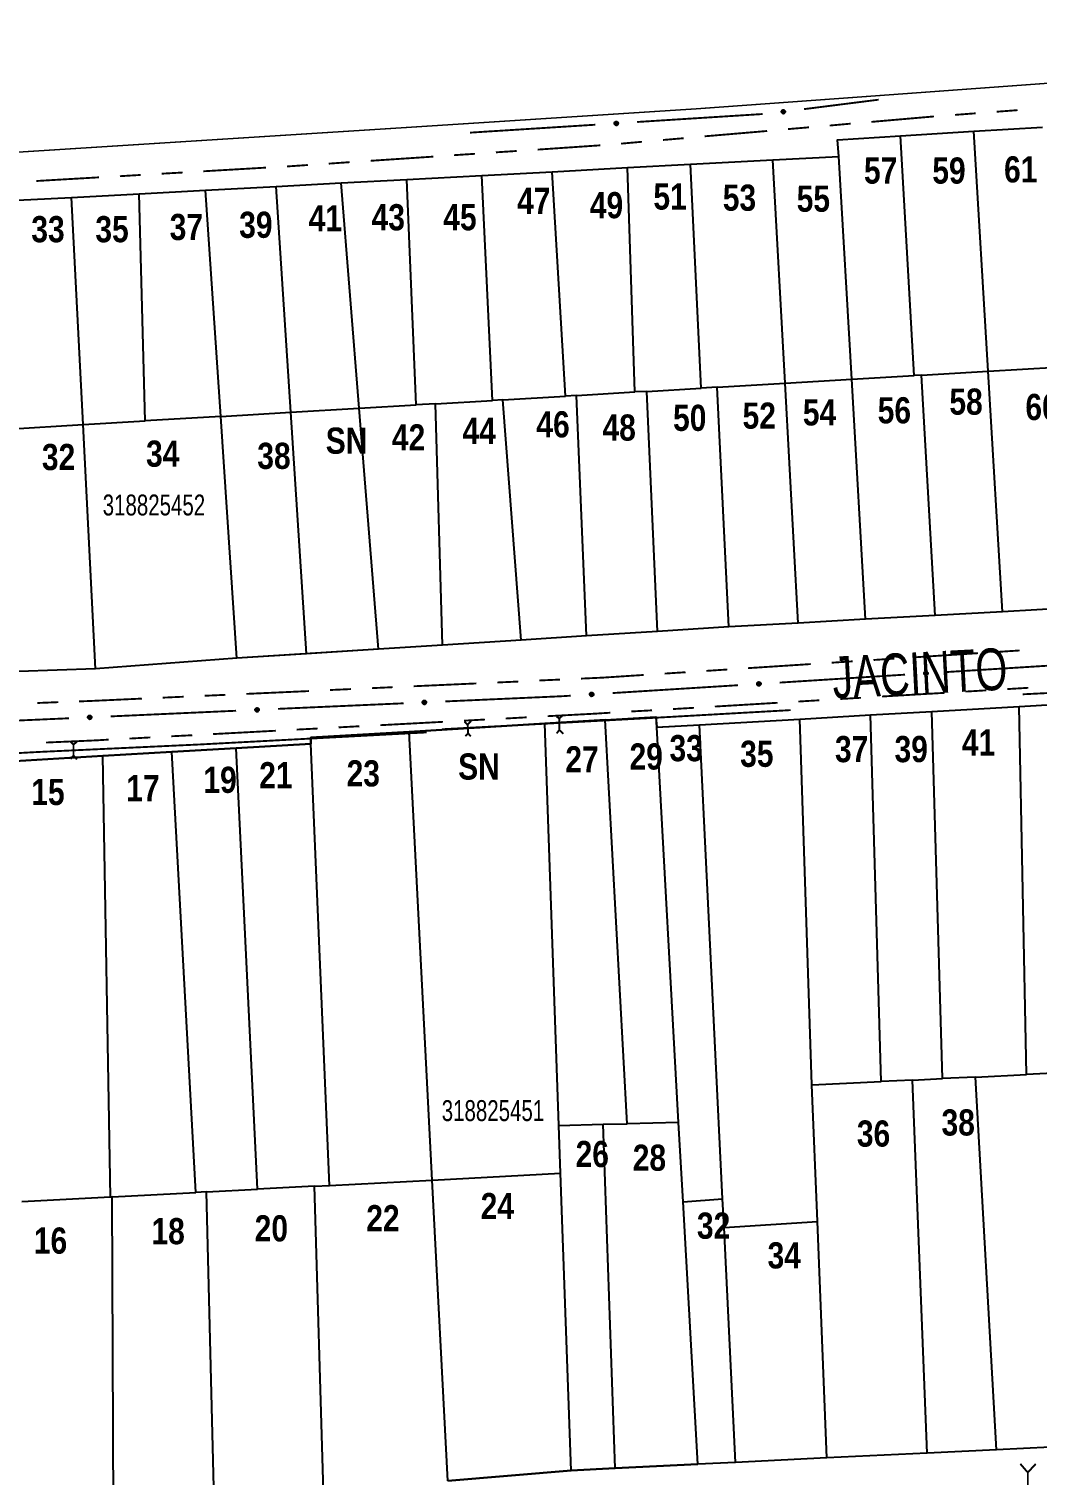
# Model space of a CAD drawing. Extents: x 204834 to 208707, y 4853033 to 4855981.
# Drawn here: x 205503.3 to 205599.6, y 4854934.4 to 4855072.6 of the extents above; entities that cross this region are included whole.
import ezdxf
from ezdxf.enums import TextEntityAlignment as Align

# ---------------------------------------------------------------- set-up
doc = ezdxf.new("R2010")
doc.units = 0
doc.header["$LTSCALE"] = 1.5
doc.header["$MEASUREMENT"] = 0
doc.linetypes.add('PHANTOMX2', pattern=[5, 2.5, -0.5, 0.5, -0.5, 0.5, -0.5])
doc.linetypes.add('TRACO_05', pattern=[11, 7, -1, 0.5, -1, 0.5, -1])
for name, color, linetype in [('CD-MALHA-LOTES', 40, 'CONTINUOUS'), ('CD_TXT_QUADRA', 7, 'CONTINUOUS'), ('HD-VALAS-DRENOS', 170, 'CONTINUOUS'), ('LM-LIM-SETOR-FISCAL', 7, 'CONTINUOUS'), ('RU-QUADRAS', 6, 'CONTINUOUS'), ('SV-EIXO-RUA-N-PAV', 6, 'CONTINUOUS'), ('SV-ESTIVAS', 7, 'CONTINUOUS'), ('SV-RUA-NAO-PAV-S-GUIA-C-GUIA', 7, 'PHANTOMX2'), ('SV-TXT-RUA-N-PAV-S-GUIA-C-GUIA', 7, 'CONTINUOUS'), ('Th_NmrPort', 7, 'CONTINUOUS')]:
    doc.layers.add(name, color=color, linetype=linetype)
doc.styles.add('ARIAL', font='ARIAL.TTF')
doc.styles.get("Standard").update_dxf_attribs({"font": 'swisscbo.ttf'})
doc.linetypes.add('Limite', pattern='A,20,-3,[130,ltypeshp.shx,S=6.35,R=0,X=0,Y=0],-3,20', length=46)

msp = doc.modelspace()

# ---------------------------------------------------------------- linework, layer by layer
at = {"layer": 'CD-MALHA-LOTES', "linetype": 'Continuous', "flags": 128}
for points in [[(205580.54, 4855062.01), (205586.58, 4855062.39)], [(205586.58, 4855062.39), (205593.58, 4855062.83)], [(205587.86, 4855039.49), (205586.58, 4855062.39)], [(205593.58, 4855062.83), (205600.13, 4855063.24)], [(205594.95, 4855039.91), (205593.58, 4855062.83)], [(205580.69, 4855060.43), (205580.54, 4855062.01)], [(205560.5, 4855059.36), (205566.5, 4855059.68)], [(205566.5, 4855059.68), (205574.37, 4855060.09)], [(205567.53, 4855038.29), (205566.5, 4855059.68)], [(205574.37, 4855060.09), (205580.69, 4855060.43)], [(205575.54, 4855038.76), (205574.37, 4855060.09)], [(205581.91, 4855039.14), (205580.69, 4855060.43)], [(205533.12, 4855057.9), (205539.41, 4855058.23)], [(205539.41, 4855058.23), (205546.56, 4855058.61)], [(205540.29, 4855036.68), (205539.41, 4855058.23)], [(205546.56, 4855058.61), (205553.3, 4855058.97)], [(205547.58, 4855037.11), (205546.56, 4855058.61)], [(205553.3, 4855058.97), (205560.5, 4855059.36)], [(205554.57, 4855037.53), (205553.3, 4855058.97)], [(205561.19, 4855037.92), (205560.5, 4855059.36)], [(205507.36, 4855056.52), (205513.82, 4855056.87)], [(205513.82, 4855056.87), (205520.17, 4855057.21)], [(205514.4, 4855035.16), (205513.82, 4855056.87)], [(205520.17, 4855057.21), (205526.92, 4855057.57)], [(205521.62, 4855035.58), (205520.17, 4855057.21)], [(205526.92, 4855057.57), (205533.12, 4855057.9)], [(205528.32, 4855035.98), (205526.92, 4855057.57)], [(205534.84, 4855036.36), (205533.12, 4855057.9)], [(205500.2, 4855056.14), (205507.36, 4855056.52)], [(205508.47, 4855034.81), (205507.36, 4855056.52)], [(205594.95, 4855039.91), (205601.51, 4855040.29)], [(205569.05, 4855038.38), (205575.54, 4855038.76)], [(205575.54, 4855038.76), (205581.91, 4855039.14)], [(205576.79, 4855015.84), (205575.54, 4855038.76)], [(205581.91, 4855039.14), (205587.86, 4855039.49)], [(205583.22, 4855016.2), (205581.91, 4855039.14)], [(205588.58, 4855039.53), (205587.86, 4855039.49)], [(205588.58, 4855039.53), (205594.95, 4855039.91)], [(205589.87, 4855016.56), (205588.58, 4855039.53)], [(205596.32, 4855016.92), (205594.95, 4855039.91)], [(205548.57, 4855037.17), (205554.57, 4855037.53)], [(205555.61, 4855037.59), (205554.57, 4855037.53)], [(205555.61, 4855037.59), (205561.19, 4855037.92)], [(205556.56, 4855014.61), (205555.61, 4855037.59)], [(205562.32, 4855037.98), (205561.19, 4855037.92)], [(205562.32, 4855037.98), (205567.53, 4855038.29)], [(205563.34, 4855015.04), (205562.32, 4855037.98)], [(205569.05, 4855038.38), (205567.53, 4855038.29)], [(205570.16, 4855015.47), (205569.05, 4855038.38)], [(205521.62, 4855035.58), (205528.32, 4855035.98)], [(205528.32, 4855035.98), (205534.84, 4855036.36)], [(205529.82, 4855012.9), (205528.32, 4855035.98)], [(205534.84, 4855036.36), (205540.29, 4855036.68)], [(205536.69, 4855013.34), (205534.84, 4855036.36)], [(205542.14, 4855036.79), (205540.29, 4855036.68)], [(205542.14, 4855036.79), (205547.58, 4855037.11)], [(205542.82, 4855013.73), (205542.14, 4855036.79)], [(205548.57, 4855037.17), (205547.58, 4855037.11)], [(205550.32, 4855014.21), (205548.57, 4855037.17)], [(205501.24, 4855034.38), (205508.47, 4855034.81)], [(205508.47, 4855034.81), (205514.4, 4855035.16)], [(205509.67, 4855011.48), (205508.47, 4855034.81)], [(205521.62, 4855035.58), (205514.4, 4855035.16)], [(205523.17, 4855012.48), (205521.62, 4855035.58)], [(205589.87, 4855016.56), (205583.22, 4855016.2)], [(205596.32, 4855016.92), (205589.87, 4855016.56)], [(205602.89, 4855017.28), (205596.32, 4855016.92)], [(205570.16, 4855015.47), (205563.34, 4855015.04)], [(205576.79, 4855015.84), (205570.16, 4855015.47)], [(205583.22, 4855016.2), (205576.79, 4855015.84)], [(205550.32, 4855014.21), (205542.82, 4855013.73)], [(205556.56, 4855014.61), (205550.32, 4855014.21)], [(205563.34, 4855015.04), (205556.56, 4855014.61)], [(205523.17, 4855012.48), (205509.67, 4855011.48)], [(205529.82, 4855012.9), (205523.17, 4855012.48)], [(205536.69, 4855013.34), (205529.82, 4855012.9)], [(205542.82, 4855013.73), (205536.69, 4855013.34)], [(205509.67, 4855011.48), (205502.34, 4855011.21)], [(205597.9, 4855007.87), (205604.88, 4855008.27)], [(205558.34, 4855006.6), (205563.2, 4855006.89)], [(205563.2, 4855006.89), (205563.29, 4855005.89)], [(205576.95, 4855006.67), (205583.69, 4855007.06)], [(205583.69, 4855007.06), (205589.56, 4855007.39)], [(205584.71, 4854972.03), (205583.69, 4855007.06)], [(205589.56, 4855007.39), (205597.9, 4855007.87)], [(205590.59, 4854972.31), (205589.56, 4855007.39)], [(205598.62, 4854972.7), (205597.9, 4855007.87)], [(205552.58, 4855006.25), (205539.63, 4855005.46)], [(205558.34, 4855006.6), (205552.58, 4855006.25)], [(205553.94, 4854967.84), (205552.58, 4855006.25)], [(205560.47, 4854968), (205558.34, 4855006.6)], [(205563.29, 4855005.89), (205567.38, 4855006.12)], [(205565.37, 4854968.12), (205563.29, 4855005.89)], [(205567.38, 4855006.12), (205576.95, 4855006.67)], [(205569.57, 4854960.81), (205567.38, 4855006.12)], [(205578.11, 4854971.7), (205576.95, 4855006.67)], [(205530.23, 4855004.31), (205523.11, 4855003.89)], [(205539.63, 4855005.46), (205530.23, 4855004.89)], [(205530.23, 4855004.89), (205530.23, 4855004.31)], [(205532.03, 4854962.1), (205530.23, 4855004.31)], [(205541.84, 4854962.61), (205539.63, 4855005.46)], [(205510.37, 4855003.14), (205500.91, 4855002.58)], [(205516.96, 4855003.53), (205510.37, 4855003.14)], [(205511.1, 4854960.99), (205510.37, 4855003.14)], [(205523.11, 4855003.89), (205516.96, 4855003.53)], [(205519.26, 4854961.42), (205516.96, 4855003.53)], [(205525.13, 4854961.73), (205523.11, 4855003.89)], [(205593.73, 4854972.46), (205590.59, 4854972.31)], [(205593.73, 4854972.46), (205598.62, 4854972.7)], [(205595.73, 4854936.85), (205593.73, 4854972.46)], [(205605.65, 4854973.05), (205598.62, 4854972.7)], [(205578.11, 4854971.7), (205584.71, 4854972.03)], [(205578.63, 4854958.65), (205578.11, 4854971.7)], [(205587.7, 4854972.17), (205584.71, 4854972.03)], [(205587.7, 4854972.17), (205590.59, 4854972.31)], [(205589.12, 4854936.52), (205587.7, 4854972.17)], [(205553.94, 4854967.84), (205558.17, 4854967.94)], [(205554.1, 4854963.26), (205553.94, 4854967.84)], [(205558.17, 4854967.94), (205560.47, 4854968)], [(205559.31, 4854935.07), (205558.17, 4854967.94)], [(205565.37, 4854968.12), (205560.47, 4854968)], [(205565.8, 4854960.52), (205565.37, 4854968.12)], [(205541.84, 4854962.61), (205554.1, 4854963.26)], [(205555.1, 4854934.86), (205554.1, 4854963.26)], [(205511.24, 4854961), (205519.26, 4854961.42)], [(205520.26, 4854961.48), (205519.26, 4854961.42)], [(205520.26, 4854961.48), (205525.13, 4854961.73)], [(205520.99, 4854931.96), (205520.26, 4854961.48)], [(205530.59, 4854962.02), (205525.13, 4854961.73)], [(205530.59, 4854962.02), (205532.03, 4854962.1)], [(205531.45, 4854932.85), (205530.59, 4854962.02)], [(205532.03, 4854962.1), (205541.84, 4854962.61)], [(205543.32, 4854933.86), (205541.84, 4854962.61)], [(205511.1, 4854960.99), (205502.62, 4854960.54)], [(205511.24, 4854961), (205511.1, 4854960.99)], [(205511.38, 4854931.15), (205511.24, 4854961)], [(205565.8, 4854960.52), (205569.57, 4854960.81)], [(205567.21, 4854935.45), (205565.8, 4854960.52)], [(205569.71, 4854958.08), (205569.57, 4854960.81)], [(205569.71, 4854958.08), (205578.63, 4854958.65)], [(205579.53, 4854936.06), (205578.63, 4854958.65)], [(205570.79, 4854935.63), (205569.71, 4854958.08)], [(205589.12, 4854936.52), (205579.53, 4854936.06)], [(205595.73, 4854936.85), (205589.12, 4854936.52)], [(205611.21, 4854937.61), (205595.73, 4854936.85)], [(205555.1, 4854934.86), (205559.31, 4854935.07)], [(205559.31, 4854935.07), (205567.21, 4854935.45)], [(205570.79, 4854935.63), (205567.21, 4854935.45)], [(205579.53, 4854936.06), (205570.79, 4854935.63)], [(205543.32, 4854933.86), (205555.1, 4854934.86)]]:
    msp.add_lwpolyline(points, dxfattribs=at)
at = {"layer": 'HD-VALAS-DRENOS', "linetype": 'TRACO_05', "const_width": 0.18}
for points in [[(205613.19, 4855009.78), (205598.24, 4855009.03)], [(205576.08, 4855007.52), (205562.78, 4855006.77), (205542.77, 4855005.69)], [(205541.29, 4855005.39), (205519.68, 4855004.24), (205504.21, 4855003.52), (205482.08, 4855002.32), (205456.9, 4855001.06)]]:
    msp.add_lwpolyline(points, dxfattribs=at)
at = {"layer": 'LM-LIM-SETOR-FISCAL', "linetype": 'Limite', "ltscale": 0.1, "const_width": 0.13, "flags": 128}
msp.add_lwpolyline([(208132.13, 4853213.19), (208114.89, 4853209.76), (208079.6, 4853197.34), (208051.55, 4853180.72), (208025.58, 4853147.48), (208008.96, 4853121.51), (207990.27, 4853095.54), (207977.18, 4853074.27), (207977.18, 4853074.27), (207977.25, 4853074.22), (207977.18, 4853074.27), (207956.1, 4853085.93), (207945.82, 4853090.68), (207936.07, 4853099.64), (207925.79, 4853113.08), (207912.87, 4853122.04), (207901.27, 4853129.42), (207885.99, 4853134.43), (207866.22, 4853130.48), (207857.06, 4853117.3), (207855.74, 4853109.65), (207854.29, 4853104.12), (207849.81, 4853098.58), (207843.48, 4853094.63), (207832.35, 4853091.47), (207826.81, 4853088.04), (207822.46, 4853090.02), (207820.49, 4853094.5), (207817.85, 4853098.72), (207811.26, 4853102.27), (207805.07, 4853103.59), (207799.14, 4853104.38), (207790.7, 4853104.38), (207787.01, 4853100.03), (207786.62, 4853093.31), (207788.2, 4853087.12), (207790.57, 4853079.61), (207790.97, 4853071.24), (207790.84, 4853064.52), (207788.33, 4853057.66), (207782.8, 4853050.28), (207778.71, 4853047.25), (207773.44, 4853045.67), (207762.04, 4853043.3), (207754.13, 4853041.45), (207747.15, 4853035.92), (207736.87, 4853033.41), (207724.88, 4853033.81), (207719.34, 4853036.97), (207718.29, 4853046.46), (207718.15, 4853057.73), (207718.02, 4853064.06), (207716.7, 4853070.78), (207713.41, 4853075.39), (207708.27, 4853076.71), (207703.66, 4853075.26), (207699.7, 4853071.57), (207695.82, 4853066.3), (207691.07, 4853063.26), (207679.08, 4853063.26), (207668.54, 4853066.43), (207663.92, 4853071.17), (207660.23, 4853076.31), (207656.54, 4853081.71), (207653.12, 4853086.99), (207651.8, 4853094.76), (207650.35, 4853101.35), (207645.47, 4853108.07), (207638.75, 4853112.42), (207633.48, 4853114.13), (207625.51, 4853116.05), (207616.55, 4853118.55), (207607.72, 4853121.45), (207599.15, 4853123.03), (207589.26, 4853124.48), (207579.64, 4853122.9), (207567.98, 4853122.5), (207563.63, 4853123.29), (207559.41, 4853125.53), (207549.66, 4853131.07), (207540.31, 4853134.1), (207534.9, 4853135.16), (207526.34, 4853135.42), (207517.37, 4853134.63), (207509.86, 4853132.26), (207501.03, 4853132.12), (207496.16, 4853134.1), (207489.44, 4853138.19), (207485.09, 4853140.95), (207483.24, 4853145.3), (207433.38, 4853135.75), (207434.67, 4853127.72), (207426.82, 4853124.81), (207415.73, 4853122.98), (207396.77, 4853120.95), (207392.49, 4853119.11), (207387.47, 4853118.39), (207381.3, 4853117.24), (207376.56, 4853116.38), (207369.1, 4853115.23), (207357.97, 4853112.75), (207344.5, 4853111.15), (207333.42, 4853111.36), (207328.77, 4853111.37), (207320.7, 4853109.57), (207319.42, 4853105.86), (207317.92, 4853104.36), (207313.42, 4853103), (207306.84, 4853102), (207303.18, 4853099.75), (207300.74, 4853099.94), (207297.24, 4853101.27), (207294.36, 4853102.41), (207290.13, 4853102.41), (207285.91, 4853101.58), (207283.75, 4853100.66), (207281.89, 4853098.7), (207278.14, 4853097.67), (207267.11, 4853095.09), (207250.59, 4853091.4), (207242.24, 4853089.87), (207232.02, 4853089.01), (207225.74, 4853087.76), (207218.42, 4853086.81), (207208.78, 4853084.88), (207201.06, 4853083.36), (207192.55, 4853081.52), (207188.75, 4853080.47), (207183.81, 4853079.34), (207181.54, 4853078.81), (207178.97, 4853078.21), (207175.42, 4853077.24), (207161.51, 4853073.61), (207134.62, 4853067.5), (207121.18, 4853063.43), (207109.77, 4853060.98), (207083.02, 4853055.24), (207071.92, 4853053.66), (207063.04, 4853052.2), (207057.57, 4853051.22), (207048.59, 4853049.32), (207041.5, 4853047.9), (207028.02, 4853045.07), (207018.95, 4853043.22), (207009.04, 4853041.02), (207007.25, 4853052.87), (207006.42, 4853057.28), (207004.98, 4853065.92), (207003.06, 4853076.97), (207001.71, 4853082.51), (207000.15, 4853089.03), (206998.25, 4853095.75), (206995.98, 4853101.99), (206993.74, 4853107.81), (206987.39, 4853105.57), (206977.81, 4853100.47), (206967.6, 4853097.61), (206962.59, 4853093.58), (206958.92, 4853089.46), (206955.6, 4853082.5), (206950.01, 4853078.17), (206943.28, 4853074.5), (206936.66, 4853071.45), (206932.61, 4853069.6), (206929.01, 4853068.36), (206924.61, 4853067.87), (206920.58, 4853068.19), (206915.12, 4853068.72), (206902.95, 4853070.8), (206891.38, 4853067.85), (206880.4, 4853065.73), (206872.64, 4853064.04), (206858.24, 4853060.22), (206847.8, 4853057.54), (206840.17, 4853055.43), (206828.46, 4853052.32), (206822.53, 4853050.63), (206811.52, 4853047.66), (206803.01, 4853045.24), (206783.97, 4853039.27), (206779.35, 4853035.22), (206768.83, 4853039.64), (206726.11, 4853063.48), (206713.2, 4853068.45), (206676.44, 4853090.31), (206672.42, 4853095.9), (206668.43, 4853097.71), (206665.78, 4853098.35), (206614.27, 4853094.76), (206560.2, 4853092.06), (206527.07, 4853088.1), (206526.63, 4853090.28), (206436.89, 4853085.62), (206403.59, 4853083.9), (206378.69, 4853082.54), (206306.59, 4853077.18), (206281.43, 4853073.09), (206250.76, 4853068.13), (206249.32, 4853067.81), (206241.73, 4853106.06), (206174.74, 4853099.25), (206115.25, 4853096.39), (206097.24, 4853093.29), (206088.22, 4853093.5), (206047.56, 4853092.24), (205987.11, 4853086.63), (205973.22, 4853086.23), (205954.27, 4853084.91), (205875.14, 4853081.42), (205864.61, 4853080.53), (205796.33, 4853076.78), (205791.35, 4853076.88), (205760.46, 4853075.4), (205708.12, 4853073.2), (205697.96, 4853072.98), (205694.02, 4853072.84), (205648.48, 4853073.83), (205657.67, 4853139.89), (205663.09, 4853176.52), (205673.5, 4853240.08), (205679.81, 4853273), (205682.39, 4853291.1), (205686.45, 4853319.25), (205690.23, 4853344.16), (205693.06, 4853366.18), (205695.8, 4853385.06), (205698.77, 4853405.47), (205701.84, 4853427.15), (205703.38, 4853440.04), (205705.6, 4853461.25), (205707.13, 4853485.05), (205708.09, 4853504.93), (205707.25, 4853529.87), (205706.63, 4853547.82), (205704.33, 4853573.07), (205701.82, 4853593.22), (205697.65, 4853618.26), (205692.43, 4853645.81), (205685.96, 4853670.23), (205679.7, 4853691.73), (205670, 4853719.35), (205658.78, 4853745.51), (205610.54, 4853829.65), (205562.78, 4853902.04), (205476.94, 4854024.43), (205418.69, 4854109.18), (205356.81, 4854200.14), (205285.27, 4854304.56), (205232.63, 4854379.82), (205148.32, 4854500.33), (205059.6, 4854625.34), (204995.99, 4854716.47), (204934.98, 4854801.22), (204887.55, 4854871.19), (204871.08, 4854893.76), (204835.64, 4854946.28), (204834.25, 4854948.2), (204845.64, 4854959.83), (204876.75, 4854964.71), (204914.35, 4854970.84), (204996.87, 4854983.31), (205090.66, 4854997.71), (205105.98, 4854999.94), (205187.94, 4855012.05), (205245.94, 4855021.11), (205272.68, 4855025.85), (205289.82, 4855028.52), (205353.63, 4855038.1), (205379.87, 4855044.32), (205380.17, 4855053.59), (205399.55, 4855054.95), (205426.54, 4855056.03), (205437.99, 4855056.62), (205499.63, 4855060.67), (205539.31, 4855063.19), (205567.09, 4855064.98), (205582.41, 4855066.09), (205635.91, 4855070), (205692.95, 4855073.42), (205739.37, 4855076.32), (205755.85, 4855076.88), (205779.09, 4855078.91), (205796.39, 4855080.33), (205832.27, 4855082.2), (205855.36, 4855083.58), (205884.96, 4855084.97), (205904.85, 4855085.43), (205945.85, 4855088.06), (205975.45, 4855089.94), (205990.04, 4855090.61), (206010.45, 4855091.62), (206021.42, 4855091.93), (206022.38, 4855094.63), (206023.19, 4855099.07), (206023.73, 4855105.32), (206023.73, 4855114.57), (206023.61, 4855122.77), (206023.73, 4855128.91), (206023.31, 4855148.74), (206059.09, 4855155.08), (206090.43, 4855139.24), (206138.56, 4855111.07), (206178.75, 4855088.19), (206206.79, 4855072.52), (206222.46, 4855062.86), (206230.38, 4855057.64), (206237.19, 4855052.51), (206245.02, 4855046.96), (206277.61, 4855028.92), (206315.11, 4855009.06), (206322.43, 4855004.94), (206334.61, 4854998.15), (206344.05, 4854991.94), (206370.01, 4854978.16), (206377.13, 4854974.52), (206383.62, 4854970.88), (206391.86, 4854965.97), (206400.96, 4854960.99), (206409.67, 4854956.24), (206418.06, 4854951.81), (206428.03, 4854946.58), (206436.74, 4854941.99), (206446.39, 4854936.45), (206454.94, 4854931.86), (206463.33, 4854927.27), (206473.94, 4854921.41), (206483.44, 4854916.66), (206493.49, 4854911.28), (206502.2, 4854906.53), (206509.16, 4854902.73), (206517.55, 4854899.17), (206528.48, 4854896), (206549.69, 4854889.67), (206564.41, 4854883.97), (206567.2, 4854879.08), (206570.83, 4854883.26), (206576.05, 4854891.17), (206582.86, 4854902.57), (206588.24, 4854910.17), (206594.1, 4854919.67), (206601.38, 4854929.09), (206611.99, 4854937.95), (206625.76, 4854949.98), (206640.32, 4854965.18), (206646.34, 4854973.73), (206650.93, 4854980.7), (206656.31, 4854989.4), (206659.8, 4854993.84), (206666.37, 4855000.56), (206674.91, 4855008.32), (206682.51, 4855016.24), (206687.1, 4855021.3), (206689.8, 4855026.21), (206695.97, 4855035.87), (206702.46, 4855046.95), (206709.74, 4855060.01), (206715.44, 4855068.88), (206721.77, 4855075.21), (206727.79, 4855082.65), (206732.22, 4855088.66), (206736.5, 4855097.05), (206739.58, 4855106.79), (206740.85, 4855116.29), (206741.17, 4855125.63), (206741.64, 4855134.02), (206741.17, 4855142.09), (206742.12, 4855150.72), (206742.75, 4855160.06), (206742.43, 4855173.36), (206743.07, 4855183.81), (206745.76, 4855192.36), (206748.45, 4855197.74), (206758.11, 4855205.5), (206768.24, 4855208.82), (206775.2, 4855210.56), (206778.84, 4855212.3), (206783.44, 4855216.26), (206786.6, 4855221.64), (206789.29, 4855225.29), (206792.14, 4855229.4), (206795.63, 4855232.73), (206801.01, 4855234.47), (206808.45, 4855236.21), (206816.52, 4855237.63), (206822.22, 4855240.17), (206827.6, 4855242.54), (206831.4, 4855244.28), (206836.63, 4855244.44), (206839.95, 4855243.97), (206842.19, 4855243.65), (206845.62, 4855240.46), (206849.62, 4855235.99), (206854.58, 4855232.12), (206859.64, 4855229.78), (206864.76, 4855227.39), (206870.2, 4855225.04), (206874.73, 4855222.3), (206878.92, 4855219.29), (206882.98, 4855215.83), (206887.98, 4855212.7), (206893.95, 4855209.85), (206900.29, 4855207.85), (206907.15, 4855206.19), (206913.73, 4855205.04), (206920.81, 4855203.6), (206927.56, 4855201.94), (206933.6, 4855200.48), (206939.89, 4855199.17), (206945.67, 4855197.5), (206951.88, 4855196.77), (206955.65, 4855197.17), (206957.31, 4855197.34), (206961.86, 4855199.66), (206966.53, 4855198.43), (206972.05, 4855197.76), (206977.41, 4855196.39), (206983.23, 4855195.87), (206988.52, 4855195.58), (206994.38, 4855194.99), (206999.44, 4855194.4), (207005.61, 4855193.62), (207012.36, 4855193.6), (207017.57, 4855195.37), (207023.03, 4855199.41), (207027.73, 4855202.05), (207032.27, 4855204.91), (207036.83, 4855207.98), (207041.71, 4855210.66), (207047.65, 4855212.46), (207053.63, 4855214.05), (207060.03, 4855216.42), (207065.62, 4855219.18), (207071.3, 4855222.28), (207076, 4855226.44), (207079.82, 4855231.03), (207081.1, 4855236.76), (207082.6, 4855241.31), (207088.02, 4855243.94), (207090.58, 4855249.59), (207089.81, 4855256.18), (207088.3, 4855261.39), (207091.68, 4855264.78), (207096.44, 4855266.15), (207101.11, 4855269.63), (207105.02, 4855274.18), (207109.74, 4855275.56), (207115.56, 4855275.11), (207120.83, 4855274.22), (207125.84, 4855273.37), (207131.74, 4855271.63), (207137.13, 4855270.1), (207140.28, 4855270.08), (207149.52, 4855272.92), (207159.75, 4855279.15), (207168.21, 4855287.16), (207178.44, 4855293.84), (207190.46, 4855299.18), (207198.91, 4855306.29), (207210.48, 4855312.52), (207226.05, 4855320.31), (207238.96, 4855331.88), (207248.75, 4855350.57), (207250.97, 4855379.94), (207256.76, 4855404.86), (207263.43, 4855423.99), (207271.89, 4855446.69), (207282.57, 4855472.94), (207294.81, 4855494.97), (207326.84, 4855524.34), (207365.56, 4855558.16), (207387.07, 4855586.87), (207407.16, 4855615.16), (207422.96, 4855638.92), (207434.53, 4855666.07), (207438.09, 4855689.65), (207436.31, 4855734.15), (207437.65, 4855776.65), (207435.87, 4855804.68), (207437.2, 4855838.5), (207442.99, 4855862.09), (207450.11, 4855888.79), (207460.34, 4855908.81), (207484.89, 4855935.84), (207514.89, 4855951.47), (207555.87, 4855955.7), (207618.39, 4855944.29), (207657.68, 4855935.84), (207679.23, 4855930.77), (207701.08, 4855927.5), (207727.34, 4855933.29), (207757.59, 4855943.08), (207797.2, 4855948.42), (207840.36, 4855943.52), (207880.86, 4855931.06), (207908.47, 4855922.08), (207928.08, 4855916.75), (207978.98, 4855907.33), (207988.92, 4855905.77), (208022.36, 4855902.14), (208058.85, 4855901.25), (208090, 4855903.03), (208114.96, 4855908.68), (208130.68, 4855913.81), (208161.85, 4855928.41), (208188.89, 4855948.62), (208218.29, 4855981.06), (208246.45, 4855971.34), (208278.32, 4855947.49), (208315.9, 4855902.87), (208367.57, 4855812.45), (208407.49, 4855740.82), (208443.9, 4855682.11), (208501.44, 4855564.09), (208520.23, 4855513.59), (208554.28, 4855420.83), (208582.46, 4855346.85), (208608.3, 4855254.08), (208634.13, 4855164.83), (208662.31, 4855069.71), (208689.32, 4854981.64), (208696.37, 4854928.8), (208702.51, 4854871.1), (208702.64, 4854844.17), (208698.6, 4854815.34), (208685.17, 4854772.09), (208669.12, 4854736.78), (208666.53, 4854731.08), (208618.81, 4854675.16), (208569.26, 4854639.06), (208558.41, 4854631.16), (208530.44, 4854622.7), (208494.29, 4854611.78), (208442.09, 4854593.13), (208386.91, 4854561.82), (208367.53, 4854543.92), (208320.55, 4854507.76), (208301.91, 4854481.66), (208287, 4854448.85), (208272.08, 4854390.69), (208264.63, 4854342.97), (208264.41, 4854341.07), (208259.41, 4854296.74), (208259.41, 4854241.19), (208259.41, 4854191.98), (208256.43, 4854122.63), (208248.97, 4854065.96), (208232.56, 4854015.63), (208216.16, 4853966.42), (208198.26, 4853911.24), (208184.84, 4853872.46), (208177.39, 4853828.47), (208173.66, 4853792.31), (208166.95, 4853749.8), (208162.4, 4853719.3), (208164.42, 4853685.56), (208172.06, 4853630.34), (208197.55, 4853545.38), (208223.89, 4853510.55), (208245.13, 4853460.42), (208259.57, 4853406.68), (208260.42, 4853403.5), (208260.52, 4853398.64), (208261.27, 4853362.72), (208252.77, 4853293.05), (208222.19, 4853252.27), (208166.97, 4853226.79)], close=True, dxfattribs=at)
at = {"layer": 'RU-QUADRAS', "linetype": 'Continuous'}
for points in [[(205500.2, 4855056.14), (205507.36, 4855056.52), (205513.82, 4855056.87), (205520.17, 4855057.21), (205526.92, 4855057.57), (205533.12, 4855057.9), (205539.41, 4855058.23), (205546.56, 4855058.61), (205553.3, 4855058.97), (205560.5, 4855059.36), (205566.5, 4855059.68), (205574.37, 4855060.09), (205580.69, 4855060.43), (205580.54, 4855062.01), (205586.58, 4855062.39), (205593.58, 4855062.83), (205600.13, 4855063.24)], [(205602.89, 4855017.28), (205596.32, 4855016.92), (205589.87, 4855016.56), (205583.22, 4855016.2), (205576.79, 4855015.84), (205570.16, 4855015.47), (205563.34, 4855015.04), (205556.56, 4855014.61), (205550.32, 4855014.21), (205542.82, 4855013.73), (205536.69, 4855013.34), (205523.17, 4855012.48), (205509.66, 4855011.48), (205502.34, 4855011.21)], [(205500.91, 4855002.58), (205510.37, 4855003.14), (205516.96, 4855003.53), (205523.11, 4855003.89), (205530.23, 4855004.31), (205530.23, 4855004.89), (205539.63, 4855005.46), (205552.58, 4855006.25), (205558.34, 4855006.6), (205563.2, 4855006.89), (205563.26, 4855005.89), (205567.38, 4855006.12), (205576.95, 4855006.67), (205583.69, 4855007.06), (205589.56, 4855007.39), (205597.9, 4855007.87), (205604.88, 4855008.27)], [(205611.21, 4854937.61), (205595.73, 4854936.85), (205589.12, 4854936.52), (205579.53, 4854936.06), (205570.79, 4854935.63), (205567.21, 4854935.45), (205559.31, 4854935.07), (205555.1, 4854934.86), (205543.32, 4854933.86)]]:
    msp.add_lwpolyline(points, dxfattribs=at)
at = {"layer": 'SV-EIXO-RUA-N-PAV', "const_width": 0.18}
for points in [[(205577.36, 4855064.95), (205584.31, 4855065.83)], [(205584.31, 4855065.83), (205584.49, 4855065.85)], [(205547.95, 4855062.86), (205557.42, 4855063.46)], [(205561.41, 4855063.72), (205573.39, 4855064.48)], [(205545.45, 4855062.7), (205547.44, 4855062.83)], [(205547.44, 4855062.83), (205547.95, 4855062.86)], [(205591, 4855011.16), (205602.98, 4855011.91)], [(205559.06, 4855009.15), (205571.04, 4855009.9)], [(205575.03, 4855010.15), (205587.01, 4855010.91)], [(205527.1, 4855007.64), (205539.09, 4855008.17)], [(205543.08, 4855008.35), (205554.07, 4855008.84)], [(205554.07, 4855008.84), (205554.45, 4855008.86)], [(205554.45, 4855008.86), (205555.07, 4855008.9)], [(205511.12, 4855006.92), (205523.1, 4855007.46)], [(205495.13, 4855006.21), (205507.12, 4855006.74)]]:
    msp.add_lwpolyline(points, dxfattribs=at)
at = {"layer": 'SV-EIXO-RUA-N-PAV'}
for points in [[(205559.27, 4855063.69), (205559.3, 4855063.73), (205559.34, 4855063.75), (205559.37, 4855063.77), (205559.4, 4855063.77), (205559.44, 4855063.77), (205559.48, 4855063.76), (205559.51, 4855063.74), (205559.55, 4855063.71), (205559.57, 4855063.67), (205559.59, 4855063.64), (205559.59, 4855063.6), (205559.59, 4855063.57), (205559.58, 4855063.53), (205559.56, 4855063.5), (205559.53, 4855063.46), (205559.5, 4855063.43), (205559.46, 4855063.42), (205559.43, 4855063.42), (205559.39, 4855063.42), (205559.36, 4855063.43), (205559.32, 4855063.45), (205559.28, 4855063.48), (205559.26, 4855063.51), (205559.25, 4855063.55), (205559.24, 4855063.58), (205559.24, 4855063.62), (205559.25, 4855063.65), (205559.27, 4855063.69)], [(205575.22, 4855064.79), (205575.25, 4855064.83), (205575.28, 4855064.86), (205575.32, 4855064.88), (205575.35, 4855064.88), (205575.39, 4855064.88), (205575.42, 4855064.88), (205575.46, 4855064.86), (205575.5, 4855064.83), (205575.53, 4855064.8), (205575.54, 4855064.76), (205575.55, 4855064.73), (205575.55, 4855064.69), (205575.54, 4855064.66), (205575.53, 4855064.62), (205575.5, 4855064.58), (205575.46, 4855064.55), (205575.43, 4855064.54), (205575.4, 4855064.53), (205575.36, 4855064.53), (205575.32, 4855064.54), (205575.29, 4855064.55), (205575.25, 4855064.58), (205575.22, 4855064.62), (205575.21, 4855064.65), (205575.2, 4855064.68), (205575.2, 4855064.72), (205575.2, 4855064.76), (205575.22, 4855064.79)], [(205588.85, 4855011.13), (205588.89, 4855011.17), (205588.92, 4855011.2), (205588.96, 4855011.21), (205588.99, 4855011.21), (205589.03, 4855011.21), (205589.06, 4855011.2), (205589.1, 4855011.19), (205589.14, 4855011.15), (205589.16, 4855011.12), (205589.17, 4855011.08), (205589.18, 4855011.05), (205589.18, 4855011.01), (205589.17, 4855010.98), (205589.15, 4855010.94), (205589.12, 4855010.9), (205589.08, 4855010.88), (205589.05, 4855010.87), (205589.01, 4855010.86), (205588.98, 4855010.86), (205588.94, 4855010.87), (205588.9, 4855010.89), (205588.87, 4855010.92), (205588.84, 4855010.96), (205588.83, 4855010.99), (205588.83, 4855011.02), (205588.83, 4855011.06), (205588.83, 4855011.1), (205588.85, 4855011.13)], [(205572.89, 4855010.13), (205572.92, 4855010.17), (205572.95, 4855010.19), (205572.99, 4855010.2), (205573.02, 4855010.21), (205573.06, 4855010.21), (205573.09, 4855010.2), (205573.13, 4855010.18), (205573.17, 4855010.15), (205573.19, 4855010.11), (205573.21, 4855010.08), (205573.21, 4855010.04), (205573.21, 4855010.01), (205573.2, 4855009.97), (205573.18, 4855009.93), (205573.15, 4855009.9), (205573.11, 4855009.87), (205573.08, 4855009.86), (205573.04, 4855009.86), (205573.01, 4855009.86), (205572.97, 4855009.87), (205572.94, 4855009.88), (205572.9, 4855009.92), (205572.87, 4855009.95), (205572.86, 4855009.99), (205572.86, 4855010.02), (205572.86, 4855010.06), (205572.87, 4855010.09), (205572.89, 4855010.13)], [(205540.94, 4855008.37), (205540.97, 4855008.4), (205541.01, 4855008.43), (205541.04, 4855008.44), (205541.08, 4855008.44), (205541.11, 4855008.44), (205541.15, 4855008.43), (205541.18, 4855008.41), (205541.22, 4855008.38), (205541.24, 4855008.34), (205541.26, 4855008.31), (205541.26, 4855008.27), (205541.26, 4855008.24), (205541.25, 4855008.2), (205541.23, 4855008.17), (205541.2, 4855008.13), (205541.16, 4855008.1), (205541.13, 4855008.09), (205541.09, 4855008.09), (205541.05, 4855008.09), (205541.02, 4855008.1), (205540.98, 4855008.12), (205540.95, 4855008.15), (205540.92, 4855008.19), (205540.91, 4855008.22), (205540.91, 4855008.26), (205540.91, 4855008.29), (205540.92, 4855008.33), (205540.94, 4855008.37)], [(205556.92, 4855009.13), (205556.95, 4855009.16), (205556.98, 4855009.19), (205557.02, 4855009.2), (205557.05, 4855009.2), (205557.09, 4855009.2), (205557.12, 4855009.19), (205557.16, 4855009.18), (205557.2, 4855009.14), (205557.22, 4855009.11), (205557.24, 4855009.07), (205557.24, 4855009.04), (205557.24, 4855009), (205557.23, 4855008.97), (205557.21, 4855008.93), (205557.18, 4855008.89), (205557.15, 4855008.87), (205557.11, 4855008.86), (205557.08, 4855008.85), (205557.04, 4855008.85), (205557, 4855008.86), (205556.97, 4855008.88), (205556.93, 4855008.91), (205556.91, 4855008.95), (205556.89, 4855008.98), (205556.89, 4855009.02), (205556.89, 4855009.05), (205556.9, 4855009.09), (205556.92, 4855009.13)], [(205508.97, 4855006.94), (205509, 4855006.97), (205509.04, 4855007), (205509.07, 4855007.01), (205509.11, 4855007.01), (205509.14, 4855007.01), (205509.18, 4855007), (205509.21, 4855006.98), (205509.25, 4855006.95), (205509.27, 4855006.91), (205509.29, 4855006.88), (205509.29, 4855006.84), (205509.29, 4855006.81), (205509.28, 4855006.77), (205509.26, 4855006.74), (205509.23, 4855006.7), (205509.19, 4855006.68), (205509.16, 4855006.66), (205509.12, 4855006.66), (205509.09, 4855006.66), (205509.05, 4855006.67), (205509.01, 4855006.69), (205508.98, 4855006.72), (205508.95, 4855006.76), (205508.94, 4855006.79), (205508.94, 4855006.83), (205508.94, 4855006.86), (205508.95, 4855006.9), (205508.97, 4855006.94)], [(205524.95, 4855007.65), (205524.99, 4855007.69), (205525.02, 4855007.71), (205525.06, 4855007.72), (205525.09, 4855007.73), (205525.13, 4855007.73), (205525.16, 4855007.72), (205525.2, 4855007.7), (205525.24, 4855007.67), (205525.26, 4855007.63), (205525.27, 4855007.59), (205525.28, 4855007.56), (205525.28, 4855007.52), (205525.26, 4855007.49), (205525.25, 4855007.45), (205525.21, 4855007.41), (205525.18, 4855007.39), (205525.14, 4855007.38), (205525.11, 4855007.37), (205525.07, 4855007.38), (205525.04, 4855007.39), (205525, 4855007.41), (205524.96, 4855007.44), (205524.94, 4855007.47), (205524.93, 4855007.51), (205524.92, 4855007.54), (205524.92, 4855007.58), (205524.93, 4855007.61), (205524.95, 4855007.65)]]:
    msp.add_lwpolyline(points, close=True, dxfattribs=at)
for points in [[(205559.24, 4855063.62), (205559.57, 4855063.67)], [(205559.24, 4855063.6), (205559.58, 4855063.66)], [(205559.24, 4855063.58), (205559.59, 4855063.64)], [(205559.25, 4855063.65), (205559.55, 4855063.71)], [(205559.25, 4855063.64), (205559.56, 4855063.69)], [(205559.25, 4855063.57), (205559.59, 4855063.62)], [(205559.25, 4855063.55), (205559.59, 4855063.6)], [(205559.25, 4855063.53), (205559.59, 4855063.59)], [(205559.26, 4855063.67), (205559.53, 4855063.73)], [(205559.26, 4855063.51), (205559.59, 4855063.57)], [(205559.27, 4855063.69), (205559.51, 4855063.74)], [(205559.27, 4855063.5), (205559.58, 4855063.55)], [(205559.28, 4855063.48), (205559.58, 4855063.53)], [(205559.29, 4855063.71), (205559.49, 4855063.75)], [(205559.3, 4855063.73), (205559.48, 4855063.76)], [(205559.32, 4855063.74), (205559.45, 4855063.76)], [(205559.34, 4855063.75), (205559.44, 4855063.77)], [(205575.2, 4855064.76), (205575.5, 4855064.83)], [(205575.2, 4855064.72), (205575.53, 4855064.8)], [(205575.2, 4855064.7), (205575.53, 4855064.78)], [(205575.2, 4855064.68), (205575.54, 4855064.76)], [(205575.21, 4855064.77), (205575.48, 4855064.84)], [(205575.21, 4855064.74), (205575.51, 4855064.81)], [(205575.21, 4855064.67), (205575.55, 4855064.74)], [(205575.21, 4855064.65), (205575.55, 4855064.73)], [(205575.22, 4855064.79), (205575.46, 4855064.86)], [(205575.22, 4855064.63), (205575.55, 4855064.71)], [(205575.22, 4855064.62), (205575.55, 4855064.69)], [(205575.24, 4855064.82), (205575.44, 4855064.87)], [(205575.24, 4855064.6), (205575.54, 4855064.67)], [(205575.25, 4855064.83), (205575.42, 4855064.88)], [(205575.25, 4855064.58), (205575.54, 4855064.66)], [(205575.27, 4855064.85), (205575.4, 4855064.88)], [(205575.27, 4855064.57), (205575.53, 4855064.64)], [(205575.28, 4855064.86), (205575.39, 4855064.88)], [(205575.29, 4855064.55), (205575.53, 4855064.62)], [(205575.31, 4855064.55), (205575.51, 4855064.6)], [(205575.32, 4855064.54), (205575.5, 4855064.58)], [(205575.35, 4855064.53), (205575.47, 4855064.56)], [(205575.36, 4855064.53), (205575.46, 4855064.55)], [(205559.3, 4855063.46), (205559.57, 4855063.51)], [(205559.32, 4855063.45), (205559.56, 4855063.5)], [(205559.34, 4855063.44), (205559.54, 4855063.48)], [(205559.36, 4855063.43), (205559.53, 4855063.46)], [(205559.38, 4855063.42), (205559.51, 4855063.45)], [(205559.39, 4855063.42), (205559.5, 4855063.43)], [(205588.83, 4855011.1), (205589.14, 4855011.15)], [(205588.83, 4855011.08), (205589.14, 4855011.13)], [(205588.83, 4855011.06), (205589.16, 4855011.12)], [(205588.83, 4855011.04), (205589.16, 4855011.1)], [(205588.83, 4855011.02), (205589.17, 4855011.08)], [(205588.83, 4855011.01), (205589.18, 4855011.06)], [(205588.83, 4855010.99), (205589.18, 4855011.05)], [(205588.84, 4855010.97), (205589.18, 4855011.03)], [(205588.84, 4855010.96), (205589.18, 4855011.01)], [(205588.85, 4855011.13), (205589.1, 4855011.19)], [(205588.85, 4855011.11), (205589.11, 4855011.17)], [(205588.87, 4855011.15), (205589.07, 4855011.19)], [(205588.89, 4855011.17), (205589.06, 4855011.2)], [(205588.91, 4855011.19), (205589.03, 4855011.21)], [(205588.92, 4855011.2), (205589.03, 4855011.21)], [(205572.86, 4855010.06), (205573.19, 4855010.11)], [(205572.86, 4855010.04), (205573.19, 4855010.1)], [(205572.86, 4855010.02), (205573.21, 4855010.08)], [(205572.86, 4855010), (205573.21, 4855010.06)], [(205572.86, 4855009.99), (205573.21, 4855010.04)], [(205572.87, 4855010.09), (205573.17, 4855010.15)], [(205572.87, 4855010.07), (205573.17, 4855010.13)], [(205572.87, 4855009.97), (205573.21, 4855010.02)], [(205572.87, 4855009.95), (205573.21, 4855010.01)], [(205572.88, 4855010.11), (205573.15, 4855010.16)], [(205572.89, 4855010.13), (205573.13, 4855010.18)], [(205572.89, 4855009.93), (205573.2, 4855009.99)], [(205572.9, 4855010.15), (205573.1, 4855010.19)], [(205572.9, 4855009.92), (205573.2, 4855009.97)], [(205572.92, 4855010.17), (205573.09, 4855010.2)], [(205572.92, 4855009.9), (205573.19, 4855009.95)], [(205572.94, 4855010.18), (205573.07, 4855010.2)], [(205572.94, 4855009.88), (205573.18, 4855009.93)], [(205572.95, 4855010.19), (205573.06, 4855010.21)], [(205572.96, 4855009.88), (205573.16, 4855009.91)], [(205572.97, 4855009.87), (205573.15, 4855009.9)], [(205572.99, 4855009.86), (205573.12, 4855009.88)], [(205573.01, 4855009.86), (205573.11, 4855009.87)], [(205588.86, 4855010.94), (205589.17, 4855010.99)], [(205588.87, 4855010.92), (205589.17, 4855010.98)], [(205588.89, 4855010.91), (205589.16, 4855010.96)], [(205588.9, 4855010.89), (205589.15, 4855010.94)], [(205588.93, 4855010.88), (205589.13, 4855010.92)], [(205588.94, 4855010.87), (205589.12, 4855010.9)], [(205588.96, 4855010.87), (205589.09, 4855010.89)], [(205588.98, 4855010.86), (205589.08, 4855010.88)], [(205540.91, 4855008.29), (205541.24, 4855008.34)], [(205540.91, 4855008.28), (205541.24, 4855008.33)], [(205540.91, 4855008.26), (205541.26, 4855008.31)], [(205540.91, 4855008.24), (205541.26, 4855008.29)], [(205540.91, 4855008.22), (205541.26, 4855008.27)], [(205540.92, 4855008.33), (205541.22, 4855008.38)], [(205540.92, 4855008.31), (205541.23, 4855008.36)], [(205540.92, 4855008.2), (205541.26, 4855008.26)], [(205540.93, 4855008.35), (205541.2, 4855008.39)], [(205540.94, 4855008.37), (205541.18, 4855008.41)], [(205540.96, 4855008.39), (205541.16, 4855008.42)], [(205540.97, 4855008.4), (205541.15, 4855008.43)], [(205540.99, 4855008.42), (205541.12, 4855008.43)], [(205541.01, 4855008.43), (205541.11, 4855008.44)], [(205556.89, 4855009.05), (205557.22, 4855009.11)], [(205556.89, 4855009.04), (205557.22, 4855009.09)], [(205556.89, 4855009.02), (205557.24, 4855009.07)], [(205556.89, 4855009), (205557.24, 4855009.05)], [(205556.89, 4855008.98), (205557.24, 4855009.04)], [(205556.9, 4855009.09), (205557.2, 4855009.14)], [(205556.9, 4855009.07), (205557.21, 4855009.13)], [(205556.9, 4855008.96), (205557.24, 4855009.02)], [(205556.91, 4855009.1), (205557.18, 4855009.16)], [(205556.91, 4855008.95), (205557.24, 4855009)], [(205556.92, 4855009.13), (205557.16, 4855009.18)], [(205556.92, 4855008.93), (205557.23, 4855008.98)], [(205556.93, 4855008.91), (205557.23, 4855008.97)], [(205556.94, 4855009.14), (205557.14, 4855009.18)], [(205556.95, 4855009.16), (205557.12, 4855009.19)], [(205556.95, 4855008.9), (205557.22, 4855008.95)], [(205556.97, 4855009.18), (205557.1, 4855009.2)], [(205556.97, 4855008.88), (205557.21, 4855008.93)], [(205556.98, 4855009.19), (205557.09, 4855009.2)], [(205556.99, 4855008.87), (205557.19, 4855008.91)], [(205557, 4855008.86), (205557.18, 4855008.89)], [(205557.03, 4855008.86), (205557.16, 4855008.88)], [(205557.04, 4855008.85), (205557.15, 4855008.87)], [(205508.94, 4855006.86), (205509.27, 4855006.91)], [(205508.94, 4855006.85), (205509.28, 4855006.9)], [(205508.94, 4855006.83), (205509.29, 4855006.88)], [(205508.95, 4855006.9), (205509.25, 4855006.95)], [(205508.95, 4855006.88), (205509.26, 4855006.93)], [(205508.96, 4855006.92), (205509.23, 4855006.97)], [(205508.97, 4855006.94), (205509.21, 4855006.98)], [(205508.99, 4855006.96), (205509.19, 4855006.99)], [(205509, 4855006.97), (205509.18, 4855007)], [(205509.02, 4855006.99), (205509.15, 4855007.01)], [(205509.04, 4855007), (205509.14, 4855007.01)], [(205524.92, 4855007.58), (205525.26, 4855007.63)], [(205524.92, 4855007.54), (205525.27, 4855007.59)], [(205524.93, 4855007.61), (205525.24, 4855007.67)], [(205524.93, 4855007.6), (205525.24, 4855007.65)], [(205524.93, 4855007.56), (205525.26, 4855007.61)], [(205524.93, 4855007.53), (205525.27, 4855007.57)], [(205524.93, 4855007.51), (205525.28, 4855007.56)], [(205524.94, 4855007.63), (205525.21, 4855007.68)], [(205524.94, 4855007.49), (205525.27, 4855007.54)], [(205524.94, 4855007.47), (205525.28, 4855007.52)], [(205524.95, 4855007.65), (205525.2, 4855007.7)], [(205524.95, 4855007.46), (205525.27, 4855007.5)], [(205524.96, 4855007.44), (205525.26, 4855007.49)], [(205524.97, 4855007.67), (205525.17, 4855007.71)], [(205524.98, 4855007.42), (205525.25, 4855007.47)], [(205524.99, 4855007.69), (205525.16, 4855007.72)], [(205525, 4855007.41), (205525.25, 4855007.45)], [(205525.01, 4855007.7), (205525.14, 4855007.72)], [(205525.02, 4855007.71), (205525.13, 4855007.73)], [(205525.02, 4855007.4), (205525.22, 4855007.43)], [(205525.04, 4855007.39), (205525.21, 4855007.41)], [(205525.06, 4855007.38), (205525.19, 4855007.4)], [(205525.07, 4855007.38), (205525.18, 4855007.39)], [(205540.92, 4855008.19), (205541.26, 4855008.24)], [(205540.94, 4855008.17), (205541.25, 4855008.22)], [(205540.95, 4855008.15), (205541.25, 4855008.2)], [(205540.97, 4855008.14), (205541.24, 4855008.18)], [(205540.98, 4855008.12), (205541.23, 4855008.17)], [(205541.01, 4855008.11), (205541.2, 4855008.15)], [(205541.02, 4855008.1), (205541.2, 4855008.13)], [(205541.04, 4855008.1), (205541.17, 4855008.12)], [(205541.05, 4855008.09), (205541.16, 4855008.1)], [(205508.94, 4855006.81), (205509.29, 4855006.86)], [(205508.94, 4855006.79), (205509.29, 4855006.84)], [(205508.95, 4855006.78), (205509.29, 4855006.83)], [(205508.95, 4855006.76), (205509.29, 4855006.81)], [(205508.97, 4855006.74), (205509.28, 4855006.79)], [(205508.98, 4855006.72), (205509.28, 4855006.77)], [(205509, 4855006.71), (205509.27, 4855006.75)], [(205509.01, 4855006.69), (205509.26, 4855006.74)], [(205509.04, 4855006.68), (205509.24, 4855006.72)], [(205509.05, 4855006.67), (205509.23, 4855006.7)], [(205509.07, 4855006.67), (205509.2, 4855006.69)], [(205509.09, 4855006.66), (205509.19, 4855006.68)]]:
    msp.add_lwpolyline(points, dxfattribs=at)
at = {"layer": 'SV-ESTIVAS', "linetype": 'Continuous', "const_width": 0.18}
for points in [[(205553.97, 4855006.72), (205553.7, 4855006.91)], [(205554.25, 4855006.97), (205553.97, 4855006.72), (205553.97, 4855005.62), (205554.36, 4855005.26)], [(205545.22, 4855006.13), (205544.91, 4855006.42)], [(205545.52, 4855005.01), (205545.26, 4855005.3), (205545.22, 4855006.13), (205545.54, 4855006.47)], [(205553.97, 4855005.62), (205553.72, 4855005.29)], [(205507.56, 4855004.21), (205507.28, 4855004.49)], [(205507.89, 4855002.81), (205507.56, 4855003.19), (205507.56, 4855004.21), (205507.89, 4855004.52)], [(205545.26, 4855005.3), (205544.99, 4855005.04)], [(205507.56, 4855003.19), (205507.28, 4855002.84)], [(205598.73, 4854934.67), (205598.02, 4854935.49)], [(205599.49, 4854932.61), (205598.74, 4854933.44), (205598.73, 4854934.67), (205599.49, 4854935.49)]]:
    msp.add_lwpolyline(points, dxfattribs=at)
at = {"layer": 'SV-RUA-NAO-PAV-S-GUIA-C-GUIA', "const_width": 0.18}
for points in [[(205597.75, 4855064.85), (205595.75, 4855064.7)], [(205581.8, 4855063.56), (205579.81, 4855063.38)], [(205589.77, 4855064.25), (205583.79, 4855063.73)], [(205593.76, 4855064.55), (205591.77, 4855064.4)], [(205565.86, 4855062.17), (205563.87, 4855062)], [(205573.83, 4855062.86), (205567.85, 4855062.35)], [(205577.82, 4855063.21), (205575.82, 4855063.04)], [(205545.92, 4855060.68), (205543.92, 4855060.55)], [(205549.91, 4855060.95), (205547.91, 4855060.82)], [(205557.89, 4855061.49), (205551.9, 4855061.08)], [(205561.88, 4855061.83), (205559.88, 4855061.65)], [(205525.96, 4855059.36), (205519.97, 4855059.01)], [(205529.95, 4855059.61), (205527.96, 4855059.47)], [(205533.94, 4855059.88), (205531.95, 4855059.74)], [(205541.93, 4855060.41), (205535.94, 4855060.01)], [(205509.99, 4855058.43), (205504, 4855058.08)], [(205513.98, 4855058.66), (205511.99, 4855058.54)], [(205517.98, 4855058.89), (205515.98, 4855058.78)], [(205583.99, 4855012.31), (205585.98, 4855012.44)], [(205587.98, 4855012.57), (205593.97, 4855012.96)], [(205595.96, 4855013.09), (205597.96, 4855013.22)], [(205564.03, 4855011.01), (205566.03, 4855011.14)], [(205568.02, 4855011.27), (205570.02, 4855011.4)], [(205572.01, 4855011.53), (205578, 4855011.92)], [(205580, 4855012.05), (205581.99, 4855012.18)], [(205536.07, 4855009.62), (205538.06, 4855009.71)], [(205540.06, 4855009.8), (205546.05, 4855010.07)], [(205548.05, 4855010.16), (205550.05, 4855010.25)], [(205552.05, 4855010.35), (205554.05, 4855010.44)], [(205556.04, 4855010.53), (205558.04, 4855010.62)], [(205558.04, 4855010.62), (205558.08, 4855010.62)], [(205558.08, 4855010.62), (205562.03, 4855010.88)], [(205598.77, 4855009.65), (205596.78, 4855009.53)], [(205504.1, 4855008.2), (205506.1, 4855008.28)], [(205508.09, 4855008.35), (205509.09, 4855008.39)], [(205509.09, 4855008.39), (205509.54, 4855008.41)], [(205509.54, 4855008.41), (205514.09, 4855008.62)], [(205516.09, 4855008.71), (205518.08, 4855008.8)], [(205520.08, 4855008.89), (205522.08, 4855008.98)], [(205524.08, 4855009.07), (205530.07, 4855009.34)], [(205532.07, 4855009.44), (205534.07, 4855009.53)], [(205574.82, 4855008.22), (205568.83, 4855007.86)], [(205578.81, 4855008.46), (205576.81, 4855008.34)], [(205582.8, 4855008.7), (205580.81, 4855008.58)], [(205590.79, 4855009.17), (205584.8, 4855008.82)], [(205594.78, 4855009.41), (205592.78, 4855009.29)], [(205550.86, 4855006.83), (205548.86, 4855006.72)], [(205557.39, 4855007.18), (205552.85, 4855006.94)], [(205557.85, 4855007.21), (205557.39, 4855007.18)], [(205558.84, 4855007.27), (205557.85, 4855007.21)], [(205562.84, 4855007.5), (205560.84, 4855007.39)], [(205566.83, 4855007.74), (205564.83, 4855007.62)], [(205526.89, 4855005.55), (205520.9, 4855005.23)], [(205530.88, 4855005.76), (205528.89, 4855005.66)], [(205534.88, 4855005.98), (205532.88, 4855005.87)], [(205542.87, 4855006.4), (205536.88, 4855006.08)], [(205546.86, 4855006.62), (205544.86, 4855006.51)], [(205509.27, 4855004.61), (205504.92, 4855004.42)], [(205509.91, 4855004.64), (205509.27, 4855004.61)], [(205510.91, 4855004.7), (205509.91, 4855004.64)], [(205514.91, 4855004.91), (205512.91, 4855004.8)], [(205518.9, 4855005.12), (205516.9, 4855005.02)]]:
    msp.add_lwpolyline(points, dxfattribs=at)

# ---------------------------------------------------------------- texts
at = {"layer": 'CD_TXT_QUADRA', "linetype": 'Continuous', "style": 'ARIAL', "width": 0.7}
for s, p in [('318825452', (205510.35, 4855026.12)), ('318825451', (205542.74, 4854968.25))]:
    msp.add_text(s, height=2, dxfattribs=at).set_placement(p)
at = {"layer": 'SV-TXT-RUA-N-PAV-S-GUIA-C-GUIA', "style": 'ARIAL', "width": 0.7}
msp.add_text('JACINTO', height=4, rotation=3, dxfattribs=at).set_placement((205580.16, 4855008.62))
at = {"layer": 'Th_NmrPort', "color": 1}
for s, p in [('57', (205583.08, 4855059.08)), ('59', (205589.61, 4855059.08)), ('61', (205596.46, 4855059.19)), ('47', (205549.94, 4855056.18)), ('49', (205556.89, 4855055.77)), ('51', (205562.96, 4855056.6)), ('53', (205569.59, 4855056.49)), ('55', (205576.65, 4855056.39)), ('41', (205530.03, 4855054.52)), ('43', (205536.04, 4855054.62)), ('45', (205542.89, 4855054.62)), ('33', (205503.53, 4855053.48)), ('35', (205509.65, 4855053.48)), ('37', (205516.75, 4855053.69)), ('39', (205523.39, 4855053.9)), ('56', (205584.39, 4855036.17)), ('58', (205591.24, 4855037)), ('60', (205598.5, 4855036.49)), ('46', (205551.78, 4855034.83)), ('50', (205564.84, 4855035.45)), ('52', (205571.48, 4855035.66)), ('54', (205577.24, 4855035.97)), ('SN', (205531.66, 4855033.27)), ('42', (205537.98, 4855033.58)), ('44', (205544.72, 4855034.2)), ('48', (205558.1, 4855034.52)), ('34', (205514.49, 4855032.03)), ('32', (205504.54, 4855031.71)), ('38', (205525.12, 4855031.82)), ('41', (205592.44, 4855004.42)), ('27', (205554.55, 4855002.82)), ('29', (205560.68, 4855003.09)), ('33', (205564.5, 4855003.89)), ('35', (205571.25, 4855003.35)), ('37', (205580.31, 4855003.8)), ('39', (205586, 4855003.8)), ('23', (205533.65, 4855001.48)), ('SN', (205544.31, 4855002.13)), ('19', (205519.97, 4855000.86)), ('21', (205525.3, 4855001.3)), ('15', (205503.53, 4854999.7)), ('17', (205512.6, 4855000.06)), ('36', (205582.4, 4854967.06)), ('38', (205590.49, 4854968.12)), ('26', (205555.53, 4854965.1)), ('28', (205560.99, 4854964.75)), ('24', (205546.46, 4854960.13)), ('22', (205535.53, 4854958.97)), ('18', (205515.01, 4854957.73)), ('20', (205524.87, 4854958)), ('32', (205567.12, 4854958.26)), ('16', (205503.77, 4854956.83)), ('34', (205573.87, 4854955.42))]:
    msp.add_text(s, height=2.5, dxfattribs=at).set_placement(p, align=Align.MIDDLE_LEFT)

doc.saveas('drawing.dxf')
